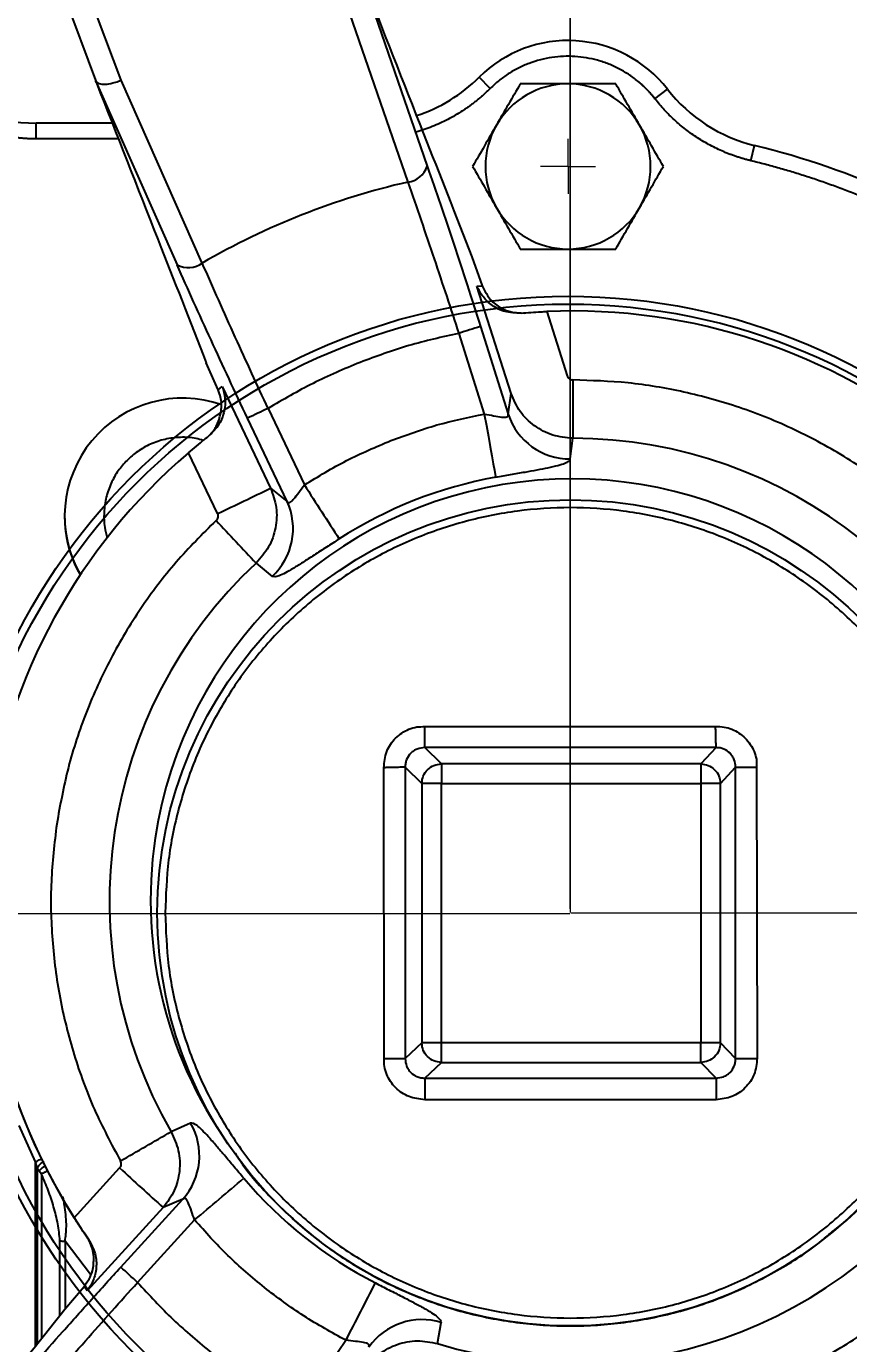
# Model space of a CAD drawing. Header units: millimetres. Extents: x 2016 to 4452, y 736 to 2459.
# Drawn here: x 2926.7 to 3031.2, y 1117.8 to 1285.2 of the extents above; entities that cross this region are included whole.
import ezdxf

# ---------------------------------------------------------------- set-up
doc = ezdxf.new("R2010")
doc.units = ezdxf.units.MM
doc.layers.add('10', color=7, linetype='Continuous', lineweight=0)
doc.layers.add('AM_5', color=3, linetype='Continuous', lineweight=25)
doc.styles.add('SLDTEXTSTYLE1', font='txt.shx', dxfattribs={"width": 0.7, "bigfont": 'gbcbig.shx'})
doc.dimstyles.new('SLDDIMSTYLE12$0', dxfattribs={"dimtxt": 12, "dimasz": 10, "dimexe": 0, "dimexo": 0.0625, "dimgap": 0.875, "dimtad": 1, "dimdec": 1, "dimlfac": 1.8, "dimrnd": 1e-09, "dimzin": 12, "dimdsep": 46, "dimtxsty": 'SLDTEXTSTYLE1', "dimcen": 0.09, "dimdle": 8.16, "dimclrd": 3, "dimclre": 3, "dimadec": 0, "dimazin": 3, "dimtfac": 1, "dimtdec": 1, "dimtofl": 0, "dimtmove": 0, "dimatfit": 3, "dimfxl": 0, "dimfrac": 2, "dimtolj": 1, "dimlwd": 5, "dimlwe": 5, "dimarcsym": 0})
doc.dimstyles.new('SLDDIMSTYLE12$3', dxfattribs={"dimtxt": 12, "dimasz": 10, "dimexe": 0, "dimexo": 0.0625, "dimgap": 0.875, "dimtad": 1, "dimdec": 1, "dimlfac": 1.8, "dimrnd": 1e-09, "dimzin": 12, "dimdsep": 46, "dimtxsty": 'SLDTEXTSTYLE1', "dimcen": 0.09, "dimdle": 8.16, "dimclrd": 3, "dimclre": 3, "dimadec": 0, "dimazin": 3, "dimtfac": 1, "dimtdec": 1, "dimtofl": 0, "dimtmove": 0, "dimatfit": 3, "dimfxl": 0, "dimfrac": 2, "dimtolj": 1, "dimlwd": 5, "dimlwe": 5, "dimarcsym": 0})

# ---------------------------------------------------------------- blocks, each defined once
blk = doc.blocks.new('SW_CENTERMARKSYMBOL_27')
at = {"layer": '10', "color": 0}
for p, q in [((0, 0.5), (0, 0.7)), ((0, 0), (0, 0.5)), ((-0.5, 0), (-0.7, 0)), ((0, 0), (-0.5, 0)), ((0, 0), (0, -0.5)), ((0, 0), (0.5, 0)), ((0.5, 0), (0.7, 0)), ((0, -0.5), (0, -0.7))]:
    blk.add_line(p, q, dxfattribs=at)
blk = doc.blocks.new('*D73')
at = {"layer": 'AM_5', "color": 3, "linetype": 'Continuous', "lineweight": 5, "transparency": 16777216}
for p, q in [((2873.07, 1207.07), (2873.07, 1356.89)), ((2985.85, 1356.89), (2883.07, 1356.89))]:
    blk.add_line(p, q, dxfattribs=at)
at = {"layer": 'AM_5', "color": 3, "lineweight": 5, "transparency": 16777216}
blk.add_line((2995.85, 1172.6), (2995.85, 1356.89), dxfattribs=at)
at = {"layer": 'AM_5', "color": 3, "transparency": 16777216}
for points in [[(2883.07, 1358.56), (2883.07, 1355.22), (2873.07, 1356.89)], [(2985.85, 1358.56), (2985.85, 1355.22), (2995.85, 1356.89)]]:
    blk.add_solid(points, dxfattribs=at)
at = {"layer": 'Defpoints', "color": 0, "transparency": 16777216}
for p in [(2873.07, 1356.89), (2873.07, 1207.01), (2995.85, 1172.54)]:
    blk.add_point(p, dxfattribs=at)
at = {"layer": 'AM_5', "color": 0, "transparency": 16777216, "insert": (2934.46, 1363.76), "char_height": 12, "attachment_point": 5, "style": 'SLDTEXTSTYLE1'}
blk.add_mtext('\\A1;123', dxfattribs=at)
blk = doc.blocks.new('*D74')
at = {"layer": 'AM_5', "color": 3, "lineweight": 5, "transparency": 16777216}
blk.add_line((2995.83, 1173.04), (2995.83, 1356.14), dxfattribs=at)
at = {"layer": 'AM_5', "color": 3, "linetype": 'Continuous', "lineweight": 5, "transparency": 16777216}
for p, q in [((3005.83, 1356.14), (3163.07, 1356.14)), ((3173.07, 1246.84), (3173.07, 1356.14))]:
    blk.add_line(p, q, dxfattribs=at)
at = {"layer": 'AM_5', "color": 3, "transparency": 16777216}
for points in [[(3005.83, 1357.8), (3005.83, 1354.47), (2995.83, 1356.14)], [(3163.07, 1357.8), (3163.07, 1354.47), (3173.07, 1356.14)]]:
    blk.add_solid(points, dxfattribs=at)
at = {"layer": 'Defpoints', "color": 0, "transparency": 16777216}
for p in [(3173.07, 1356.14), (3173.07, 1246.77), (2995.83, 1172.98)]:
    blk.add_point(p, dxfattribs=at)
at = {"layer": 'AM_5', "color": 0, "transparency": 16777216, "insert": (3084.45, 1363.01), "char_height": 12, "attachment_point": 5, "style": 'SLDTEXTSTYLE1'}
blk.add_mtext('\\A1;178', dxfattribs=at)
blk = doc.blocks.new('*D63')
at = {"layer": 'AM_5', "color": 3, "lineweight": 5, "transparency": 16777216}
blk.add_line((3289.05, 1289.98), (3320.29, 1289.98), dxfattribs=at)
at = {"layer": 'AM_5', "color": 3, "linetype": 'Continuous', "lineweight": 5, "transparency": 16777216}
for p, q in [((3320.29, 1279.98), (3320.29, 1182.54)), ((2995.91, 1172.54), (3320.29, 1172.54))]:
    blk.add_line(p, q, dxfattribs=at)
at = {"layer": 'AM_5', "color": 3, "transparency": 16777216}
for points in [[(3318.63, 1279.98), (3321.96, 1279.98), (3320.29, 1289.98)], [(3318.63, 1182.54), (3321.96, 1182.54), (3320.29, 1172.54)]]:
    blk.add_solid(points, dxfattribs=at)
at = {"layer": 'Defpoints', "color": 0, "transparency": 16777216}
for p in [(3288.98, 1289.98), (2995.85, 1172.54), (3320.29, 1172.54)]:
    blk.add_point(p, dxfattribs=at)
at = {"layer": 'AM_5', "color": 0, "transparency": 16777216, "insert": (3313.42, 1231.26), "char_height": 12, "attachment_point": 5, "rotation": 90, "style": 'SLDTEXTSTYLE1'}
blk.add_mtext('\\A1;115', dxfattribs=at)
blk = doc.blocks.new('*D77')
at = {"layer": 'AM_5', "color": 3, "lineweight": 5, "transparency": 16777216}
blk.add_line((2995.77, 1172.4), (2807.78, 1172.4), dxfattribs=at)
at = {"layer": 'AM_5', "color": 3, "linetype": 'Continuous', "lineweight": 5, "transparency": 16777216}
for p, q in [((2807.78, 1162.4), (2807.78, 940.79)), ((2950.03, 930.79), (2807.78, 930.79))]:
    blk.add_line(p, q, dxfattribs=at)
at = {"layer": 'AM_5', "color": 3, "transparency": 16777216}
for points in [[(2806.11, 1162.4), (2809.44, 1162.4), (2807.78, 1172.4)], [(2806.11, 940.79), (2809.44, 940.79), (2807.78, 930.79)]]:
    blk.add_solid(points, dxfattribs=at)
at = {"layer": 'Defpoints', "color": 0, "transparency": 16777216}
for p in [(2995.83, 1172.4), (2807.78, 930.79), (2950.09, 930.79)]:
    blk.add_point(p, dxfattribs=at)
at = {"layer": 'AM_5', "color": 0, "transparency": 16777216, "insert": (2800.9, 998.07), "char_height": 12, "attachment_point": 5, "rotation": 90, "style": 'SLDTEXTSTYLE1'}
blk.add_mtext('\\A1;245', dxfattribs=at)
blk = doc.blocks.new('*D69')
at = {"layer": 'AM_5', "color": 3, "linetype": 'Continuous', "lineweight": 5, "transparency": 16777216}
blk.add_line((3142.27, 1341.24), (3116.46, 1309.19), dxfattribs=at)
at = {"layer": 'AM_5', "color": 3, "lineweight": 5, "transparency": 16777216}
for p, q in [((3063.05, 1242.99), (3063.23, 1242.99)), ((3063.14, 1242.9), (3063.14, 1243.08))]:
    blk.add_line(p, q, dxfattribs=at)
at = {"layer": 'AM_5', "color": 3, "transparency": 16777216}
blk.add_solid([(3115.16, 1310.24), (3117.76, 1308.15), (3110.19, 1301.41)], dxfattribs=at)
at = {"layer": 'Defpoints', "color": 0, "transparency": 16777216}
for p in [(3110.19, 1301.41), (3016.1, 1184.58)]:
    blk.add_point(p, dxfattribs=at)
at = {"layer": 'AM_5', "color": 0, "transparency": 16777216, "insert": (3127.14, 1333.43), "char_height": 12, "attachment_point": 5, "rotation": 51.1543, "style": 'SLDTEXTSTYLE1'}
blk.add_mtext('\\A1;%%C420', dxfattribs=at)

msp = doc.modelspace()

# ---------------------------------------------------------------- linework, layer by layer
at = {"color": 7, "linetype": 'Continuous', "lineweight": 25}
for p, q in [((2938.745, 1278.371), (2926.807, 1310.372)), ((2926.606, 1302.232), (2935.604, 1278.028)), ((2969.33, 1291.535), (2977.668, 1267.43)), ((2966.891, 1289.461), (2975.179, 1265.419)), ((2935.543, 1278.223), (2945.873, 1254.903)), ((2949.068, 1255.131), (2938.745, 1278.371)), ((2985.672, 1277.33), (2984.26, 1278.746)), ((3006.605, 1276.008), (3008.184, 1277.236)), ((2927.965, 1270.913), (2927.965, 1272.913)), ((2937.614, 1272.913), (2927.965, 1272.913)), ((2938.4, 1270.913), (2927.965, 1270.913)), ((3018.783, 1268.135), (3019.254, 1270.078)), ((2983.34, 1255.924), (2984.646, 1252.242)), ((2983.978, 1252.207), (2984.646, 1252.242)), ((2988.314, 1238.553), (2983.978, 1252.207)), ((2987.624, 1249.14), (2988.514, 1248.869)), ((2988.514, 1248.869), (2988.519, 1248.869)), ((2988.519, 1248.869), (2989.968, 1248.777)), ((2992.855, 1248.97), (2995.449, 1240.804)), ((2981.659, 1246.197), (2984.916, 1235.943)), ((2984.41, 1247.064), (2987.951, 1235.912)), ((2951.076, 1239.013), (2949.58, 1242.465)), ((2951.076, 1239.013), (2951.609, 1239.452)), ((2951.609, 1239.452), (2957.752, 1226.511)), ((2987.951, 1235.912), (2988.314, 1238.553)), ((2957.435, 1236.652), (2962.049, 1226.933)), ((2950.815, 1234.334), (2950.818, 1234.337)), ((2950.818, 1234.337), (2951.145, 1235.025)), ((2959.846, 1224.838), (2954.829, 1235.408)), ((2995.843, 1230.227), (2996.159, 1232.86)), ((2950.988, 1223.286), (2947.315, 1231.025)), ((2957.752, 1226.511), (2959.846, 1224.838)), ((2931.576, 1223.004), (2931.576, 1222.955)), ((2955.898, 1216.996), (2957.952, 1215.297)), ((2977.342, 1196.204), (3014.313, 1196.216)), ((2979.453, 1191.473), (2977.342, 1193.54)), ((3014.376, 1193.54), (2977.342, 1193.54)), ((3014.376, 1193.54), (3012.428, 1191.473)), ((2972.195, 1154.014), (2972.16, 1190.987)), ((2974.856, 1191.053), (2976.966, 1188.986)), ((2974.856, 1191.053), (2974.856, 1154.02)), ((3012.428, 1191.473), (2979.453, 1191.473)), ((3014.916, 1188.986), (3016.861, 1191.049)), ((3016.861, 1154.024), (3016.861, 1191.049)), ((3019.522, 1191.044), (3019.598, 1154.018)), ((2976.966, 1188.986), (2976.966, 1156.011)), ((2979.453, 1156.016), (2979.453, 1188.991)), ((2979.453, 1188.991), (3012.428, 1188.991)), ((3012.428, 1188.991), (3012.428, 1156.016)), ((3014.916, 1156.011), (3014.916, 1188.986)), ((2943.349, 1172.672), (2943.349, 1172.664)), ((2976.966, 1156.011), (2974.856, 1154.02)), ((3012.428, 1156.016), (2979.453, 1156.016)), ((3016.861, 1154.024), (3014.916, 1156.011)), ((2977.347, 1151.535), (2979.453, 1153.523)), ((2979.453, 1153.523), (3012.428, 1153.523)), ((3012.428, 1153.523), (3014.372, 1151.535)), ((2977.347, 1151.535), (3014.372, 1151.535)), ((3014.372, 1148.792), (2977.347, 1148.792)), ((2927.888, 1140.872), (2925.806, 1145.532)), ((2947.576, 1145.822), (2945.103, 1144.718)), ((2927.888, 1140.843), (2927.888, 1140.872)), ((2927.897, 1140.839), (2927.888, 1140.872)), ((2928.336, 1139.726), (2928.138, 1140.007)), ((2928.637, 1139.342), (2928.336, 1139.726)), ((2932.794, 1133.785), (2938.565, 1140.11)), ((2938.712, 1127.504), (2946.6, 1136.147)), ((2946.6, 1136.147), (2944.096, 1135.079)), ((2944.096, 1135.079), (2934.442, 1124.501)), ((2940.844, 1125.564), (2948.095, 1133.511)), ((2934.875, 1126.583), (2931.624, 1130.801)), ((2934.393, 1131.362), (2934.616, 1131.055)), ((2935.172, 1129.57), (2935.17, 1129.574)), ((2935.284, 1128.817), (2935.172, 1129.57)), ((2931.611, 1122.17), (2934.054, 1125.031)), ((2934.442, 1124.501), (2934.054, 1125.031)), ((2978.971, 1117.783), (2979.451, 1120.473)), ((2961.221, 1109.358), (2967.332, 1118.213))]:
    msp.add_line(p, q, dxfattribs=at)
at = {"color": 7, "linetype": 'Continuous', "lineweight": 25, "flags": 128}
for points in [[(2996.169, 1240.273), (2996.168, 1238.938), (2996.166, 1237.647), (2996.164, 1236.44), (2996.162, 1235.356), (2996.161, 1234.43), (2996.16, 1233.69), (2996.159, 1233.161), (2996.159, 1232.86)], [(2984.916, 1235.943), (2985.177, 1234.497), (2985.429, 1233.097), (2985.666, 1231.789), (2985.878, 1230.614), (2986.059, 1229.61), (2986.205, 1228.809), (2986.309, 1228.235), (2986.368, 1227.909)], [(2979.453, 1191.473), (2979.453, 1191.385), (2979.453, 1191.216), (2979.453, 1190.973), (2979.453, 1190.663), (2979.453, 1190.297), (2979.453, 1189.887), (2979.453, 1189.447), (2979.453, 1188.991)], [(3012.428, 1191.473), (3012.428, 1191.385), (3012.428, 1191.216), (3012.428, 1190.973), (3012.428, 1190.663), (3012.428, 1190.297), (3012.428, 1189.887), (3012.428, 1189.447), (3012.428, 1188.991)], [(2979.453, 1153.523), (2979.453, 1153.61), (2979.453, 1153.778), (2979.453, 1154.022), (2979.453, 1154.333), (2979.453, 1154.702), (2979.453, 1155.114), (2979.453, 1155.558), (2979.453, 1156.016)], [(3012.428, 1153.523), (3012.428, 1153.61), (3012.428, 1153.778), (3012.428, 1154.022), (3012.428, 1154.333), (3012.428, 1154.702), (3012.428, 1155.114), (3012.428, 1155.558), (3012.428, 1156.016)], [(2977.347, 1151.535), (2977.347, 1151.439), (2977.347, 1151.254), (2977.347, 1150.986), (2977.347, 1150.643), (2977.347, 1150.238), (2977.347, 1149.784), (2977.347, 1149.297), (2977.347, 1148.792)], [(3014.372, 1151.535), (3014.372, 1151.439), (3014.372, 1151.254), (3014.372, 1150.986), (3014.372, 1150.643), (3014.372, 1150.238), (3014.372, 1149.784), (3014.372, 1149.297), (3014.372, 1148.792)], [(2927.888, 1117.514), (2927.888, 1121.106), (2927.888, 1126.158), (2927.888, 1131.148), (2927.888, 1136.051), (2927.888, 1140.843)], [(2928.138, 1117.827), (2928.138, 1120.555), (2928.138, 1125.528), (2928.138, 1130.444), (2928.138, 1135.278), (2928.138, 1140.007)], [(2928.637, 1139.342), (2928.637, 1134.45), (2928.637, 1129.448), (2928.637, 1124.363), (2928.637, 1119.222), (2928.637, 1118.446)], [(2930.969, 1121.385), (2930.969, 1125.941), (2930.969, 1130.874)], [(2931.624, 1130.801), (2931.624, 1125.89), (2931.624, 1122.196)]]:
    msp.add_lwpolyline(points, dxfattribs=at)
at = {"color": 7, "linetype": 'Continuous', "lineweight": 25}
for centre, radius in [((2995.554, 1172.413), 78.5), ((2995.554, 1172.413), 77.5), ((2995.849, 1172.539), 52.5)]:
    msp.add_circle(centre, radius, dxfattribs=at)
for centre, radius, start, end in [((2995.554, 1267.413), 16, 37.87388, 134.90053), ((2927.965, 1292.913), 20, 225.09947, 270), ((2970.142, 1292.913), 20, 287.88408, 314.90053), ((2995.554, 1267.413), 10.5, 90, 150), ((2995.554, 1267.413), 10.5, 30, 90), ((3023.971, 1289.514), 20, 217.87388, 256.35965), ((2995.554, 1267.413), 10.5, 150, 210), ((2995.554, 1267.413), 10.5, 330, 30), ((2995.554, 1172.413), 100.5, 54.37065, 76.35965), ((2974.785, 1268.451), 3.058, 277.39752, 340.49784), ((2996.075, 1174.107), 93.672, 102.88972, 120.12054), ((2995.554, 1267.413), 10.5, 210, 270), ((2995.554, 1267.413), 10.5, 270, 330), ((2947.284, 1257.626), 3.068, 242.60529, 305.56074), ((2996.075, 1174.039), 75, 10.54851, 92.46086), ((3104.933, 860), 405.394, 107.29542, 107.70302), ((2946.576, 1222.966), 15, 70.68701, 209.89018), ((3141.361, 847.77), 430.183, 115.31225, 115.69693), ((2995.812, 1238.504), 8.277, 198.25, 270.21482), ((2996.075, 1174.05), 58.809, 13.09228, 89.91829), ((2996.075, 1174.039), 75, 130.5515, 212.46111), ((2996.075, 1174.13), 53.574, 308.26934, 171.50515), ((2996.075, 1174.113), 54.664, 100.22856, 122.78193), ((2474.082, 2232.214), 1115.963, 295.299462, 295.684155), ((4954.638, 2508.18), 2368.967, 212.741266, 212.938789), ((2952.328, 1221.372), 8.279, 312.79782, 24.74766), ((2946.576, 1222.917), 15, 179.85416, 209.77464), ((4199.197, 2388.201), 1708.073, 223.040922, 223.289717), ((2996.075, 1174.05), 58.809, 133.09211, 209.9183), ((2978.914, 823.455), 365.536, 89.91553, 90.30529), ((3012.973, 829.204), 359.787, 89.69056, 90.08686), ((2996.075, 1174.13), 53.574, 171.50512, 216.90515), ((2996.075, 1174.026), 75, 179.85416, 214.67082), ((2978.914, 790.48), 365.536, 89.91553, 90.30529), ((3012.973, 796.229), 359.787, 89.69056, 90.08686), ((3018.998, 1549.784), 395.766, 269.69056, 270.08686), ((2940.426, 1141.657), 8.275, 318.25455, 30.22182), ((2260.324, 2322.868), 1362.702, 299.853963, 300.166528), ((2996.075, 1174.05), 58.81, 253.09221, 329.91815), ((2927.491, 1139.783), 1.132, 68.96163, 69.4452), ((3849.261, 2135.658), 1349.252, 227.54871, 227.866183), ((1847.221, 2437.509), 1706.557, 310.172067, 310.447019), ((2996.075, 1174.113), 54.664, 220.22866, 242.78205), ((2996.075, 1174.039), 75, 250.55137, 332.45778), ((2589.669, 741.842), 520.16, 47.53594, 47.85337), ((423.811, 2428.308), 2861.092, 332.748286, 332.912361), ((2977.002, 1112.565), 8.278, 72.79245, 144.73438)]:
    msp.add_arc(centre, radius, start, end, dxfattribs=at)
for points, knots in [([(2995.642, 1003.807), (2998.202, 1003.832), (3001.783, 1003.867), (3007.052, 1004.146), (3011.516, 1004.481), (3016.832, 1005.047), (3022.401, 1005.82), (3028.215, 1006.83), (3034.186, 1008.086), (3040.262, 1009.597), (3046.4, 1011.368), (3052.565, 1013.402), (3058.729, 1015.701), (3064.866, 1018.267), (3070.954, 1021.097), (3076.973, 1024.191), (3082.906, 1027.545), (3088.735, 1031.158), (3094.445, 1035.023), (3100.021, 1039.137), (3105.448, 1043.494), (3110.714, 1048.089), (3115.805, 1052.913), (3120.71, 1057.961), (3125.417, 1063.224), (3129.914, 1068.694), (3134.193, 1074.362), (3138.241, 1080.219), (3142.051, 1086.256), (3145.613, 1092.462), (3148.918, 1098.826), (3151.959, 1105.339), (3154.728, 1111.988), (3157.218, 1118.762), (3159.424, 1125.65), (3161.338, 1132.639), (3162.957, 1139.717), (3164.275, 1146.87), (3165.288, 1154.087), (3165.992, 1161.354), (3166.385, 1168.659), (3166.464, 1175.986), (3166.227, 1183.325), (3165.673, 1190.659), (3164.8, 1197.977), (3163.61, 1205.264), (3162.102, 1212.507), (3160.277, 1219.691), (3158.136, 1226.804), (3155.683, 1233.831), (3152.918, 1240.76), (3149.845, 1247.576), (3146.468, 1254.267), (3142.79, 1260.819), (3138.817, 1267.219), (3134.552, 1273.454), (3130.001, 1279.512), (3125.169, 1285.381), (3120.061, 1291.047), (3114.685, 1296.5), (3109.238, 1301.547), (3103.765, 1306.199), (3098.307, 1310.469), (3092.682, 1314.511), (3086.9, 1318.32), (3080.973, 1321.888), (3074.91, 1325.21), (3068.724, 1328.28), (3062.428, 1331.094), (3056.034, 1333.645), (3049.559, 1335.932), (3043.021, 1337.948), (3036.446, 1339.69), (3029.874, 1341.155), (3023.38, 1342.337), (3017.09, 1343.234), (3011.567, 1343.817), (3006.684, 1344.185), (3001.86, 1344.425), (2995.885, 1344.542), (2990.368, 1344.431), (2985.099, 1344.16), (2980.635, 1343.822), (2975.319, 1343.257), (2969.75, 1342.484), (2963.936, 1341.474), (2957.965, 1340.218), (2951.889, 1338.707), (2945.751, 1336.936), (2939.586, 1334.902), (2933.422, 1332.603), (2927.285, 1330.037), (2921.197, 1327.207), (2915.178, 1324.113), (2909.245, 1320.759), (2903.416, 1317.146), (2897.706, 1313.281), (2892.131, 1309.167), (2886.703, 1304.81), (2881.438, 1300.215), (2876.346, 1295.391), (2871.441, 1290.343), (2866.735, 1285.08), (2862.237, 1279.61), (2857.959, 1273.942), (2853.91, 1268.085), (2850.1, 1262.048), (2846.538, 1255.842), (2843.234, 1249.478), (2840.191, 1242.966), (2837.429, 1236.314), (2835.092, 1230.032), (2833.813, 1225.927), (2833.25, 1224.118)], [0, 0, 0, 0, 0.01020738, 0.01427401, 0.02103699, 0.02805607, 0.03558666, 0.0434511, 0.05157826, 0.05991132, 0.06840986, 0.07704394, 0.08579098, 0.09463359, 0.10355821, 0.11255405, 0.12161242, 0.13072624, 0.1398897, 0.14909794, 0.15834689, 0.16763314, 0.17695375, 0.18630622, 0.19568842, 0.20509849, 0.21453484, 0.22399606, 0.23348097, 0.24298851, 0.25251779, 0.26206801, 0.27163852, 0.28122873, 0.29083816, 0.30046642, 0.31011319, 0.31977821, 0.32946132, 0.33916239, 0.34888138, 0.35861831, 0.36837328, 0.37814642, 0.38793798, 0.39774825, 0.40757761, 0.41742653, 0.42729557, 0.4371854, 0.4470968, 0.45703069, 0.46698816, 0.47697044, 0.48697902, 0.49701559, 0.50708218, 0.51718117, 0.52731537, 0.53748817, 0.54770366, 0.5569145, 0.56612256, 0.57532659, 0.5845258, 0.59371913, 0.60290519, 0.61208206, 0.62124705, 0.63039624, 0.63952364, 0.64861966, 0.65766788, 0.66663751, 0.67546331, 0.68397889, 0.69196332, 0.69760555, 0.70350123, 0.71121989, 0.72142727, 0.72549391, 0.73225688, 0.73927596, 0.74680655, 0.754671, 0.76279816, 0.77113122, 0.77962976, 0.78826384, 0.79701087, 0.80585349, 0.81477811, 0.82377394, 0.83283231, 0.84194614, 0.85110959, 0.86031783, 0.86956679, 0.87885303, 0.88817364, 0.89752611, 0.90690831, 0.91631839, 0.92575473, 0.93521596, 0.94470086, 0.95420841, 0.96373768, 0.97328791, 0.98285841, 0.99244862, 1, 1, 1, 1]), ([(2996.458, 1324.497), (2998.859, 1324.459), (3002.217, 1324.407), (3007.16, 1324.103), (3011.35, 1323.746), (3016.337, 1323.155), (3021.558, 1322.355), (3027.004, 1321.318), (3032.592, 1320.034), (3038.271, 1318.495), (3043.999, 1316.697), (3049.743, 1314.637), (3055.473, 1312.313), (3061.165, 1309.725), (3066.797, 1306.875), (3072.349, 1303.765), (3077.802, 1300.399), (3083.139, 1296.779), (3088.345, 1292.913), (3093.404, 1288.804), (3098.302, 1284.46), (3103.025, 1279.887), (3107.561, 1275.094), (3111.897, 1270.088), (3116.022, 1264.879), (3119.924, 1259.475), (3123.593, 1253.888), (3127.02, 1248.127), (3130.194, 1242.203), (3133.108, 1236.128), (3135.752, 1229.913), (3138.121, 1223.571), (3140.205, 1217.114), (3142, 1210.555), (3143.5, 1203.906), (3144.698, 1197.183), (3145.595, 1190.397), (3146.171, 1183.563), (3146.445, 1177.496), (3146.393, 1173.713), (3146.373, 1172.219)], [0, 0, 0, 0, 0.0302952, 0.0423856, 0.0624901, 0.08336, 0.1057536, 0.1291426, 0.1533151, 0.1781023, 0.2033838, 0.2290707, 0.2550958, 0.2814075, 0.3079654, 0.3347376, 0.3616982, 0.3888263, 0.4161047, 0.4435189, 0.4710571, 0.4987089, 0.526466, 0.5543209, 0.5822674, 0.6103001, 0.6384144, 0.6666062, 0.6948723, 0.7232096, 0.7516156, 0.7800883, 0.8086258, 0.8372268, 0.86589, 0.8946146, 0.9234, 0.9522458, 0.9811519, 1, 1, 1, 1]), ([(2969.418, 1291.351), (2972.009, 1284.757), (2976.637, 1272.982), (2981.292, 1261.136), (2983.34, 1255.924)], [0, 0, 0, 0, 0.5600004, 1, 1, 1, 1]), ([(3006.605, 1276.008), (3006.529, 1276.104), (3006.378, 1276.296), (3006.141, 1276.576), (3005.898, 1276.849), (3005.648, 1277.116), (3005.391, 1277.377), (3005.127, 1277.63), (3004.857, 1277.877), (3004.294, 1278.364), (3003.398, 1279.042), (3002.111, 1279.813), (3000.749, 1280.443), (2998.876, 1281.075), (2996.443, 1281.488), (2993.977, 1281.384), (2992.039, 1280.993), (2990.609, 1280.539), (2989.235, 1279.936), (2988.154, 1279.316), (2987.339, 1278.758), (2986.758, 1278.313), (2986.198, 1277.839), (2985.847, 1277.5), (2985.672, 1277.33)], [0, 0, 0, 0, 0.0154933, 0.0309554, 0.046397, 0.0618287, 0.077261, 0.0927047, 0.1081703, 0.1236683, 0.1868802, 0.2501141, 0.3133259, 0.3765598, 0.5000052, 0.6234506, 0.6866624, 0.7498963, 0.8131082, 0.8763421, 0.9072949, 0.9381656, 0.9690389, 1, 1, 1, 1]), ([(2935.604, 1278.028), (2935.59, 1278.064), (2935.562, 1278.137), (2935.536, 1278.209), (2935.531, 1278.236), (2935.535, 1278.234), (2935.542, 1278.225), (2935.543, 1278.223)], [0, 0, 0, 0, 0.3325712, 0.6879646, 0.8313814, 0.949784, 1, 1, 1, 1]), ([(2935.543, 1278.223), (2935.657, 1278.116), (2935.832, 1277.952), (2936.296, 1277.866), (2936.855, 1277.851), (2937.597, 1277.968), (2938.262, 1278.177), (2938.607, 1278.312), (2938.71, 1278.356), (2938.745, 1278.371)], [0, 0, 0, 0, 0.2389954, 0.3678324, 0.4996781, 0.7489725, 0.9246805, 0.9739408, 1, 1, 1, 1]), ([(2935.604, 1278.028), (2938.205, 1271.409), (2942.85, 1259.589), (2947.524, 1247.697), (2949.58, 1242.465)], [0, 0, 0, 0, 0.5600002, 1, 1, 1, 1]), ([(2989.492, 1277.913), (2988.991, 1277.045), (2988.488, 1276.174), (2987.478, 1274.425), (2986.971, 1273.546), (2986.461, 1272.663)], [0, 0, 0, 0, 0.5, 0.5, 1, 1, 1, 1]), ([(2995.554, 1277.913), (2994.534, 1277.913), (2993.519, 1277.913), (2991.499, 1277.913), (2990.494, 1277.913), (2989.492, 1277.913)], [0, 0, 0, 0, 0.5, 0.5, 1, 1, 1, 1]), ([(3001.616, 1277.913), (3000.614, 1277.913), (2999.608, 1277.913), (2997.588, 1277.913), (2996.574, 1277.913), (2995.554, 1277.913)], [0, 0, 0, 0, 0.5, 0.5, 1, 1, 1, 1]), ([(3004.647, 1272.663), (3004.137, 1273.546), (3003.63, 1274.425), (3002.62, 1276.174), (3002.117, 1277.045), (3001.616, 1277.913)], [0, 0, 0, 0, 0.5, 0.5, 1, 1, 1, 1]), ([(2927.965, 1270.913), (2927.807, 1270.914), (2927.49, 1270.916), (2927.016, 1270.932), (2926.543, 1270.957), (2926.07, 1270.993), (2925.599, 1271.039), (2925.129, 1271.095), (2924.659, 1271.161), (2924.191, 1271.238), (2923.166, 1271.427), (2921.602, 1271.815), (2919.551, 1272.547), (2917.58, 1273.477), (2916.09, 1274.372), (2915.028, 1275.112), (2914.347, 1275.627), (2913.688, 1276.168), (2913.048, 1276.733), (2912.64, 1277.131), (2912.436, 1277.33)], [0, 0, 0, 0, 0.0275711, 0.0550982, 0.0825939, 0.1100712, 0.1375428, 0.1650215, 0.1925203, 0.2200518, 0.247629, 0.3738018, 0.5000053, 0.6261781, 0.7523816, 0.8019752, 0.8514591, 0.9009079, 0.9503966, 1, 1, 1, 1]), ([(2985.672, 1277.33), (2985.559, 1277.219), (2985.333, 1276.996), (2984.986, 1276.673), (2984.633, 1276.357), (2984.273, 1276.049), (2983.907, 1275.748), (2983.534, 1275.456), (2983.154, 1275.171), (2982.769, 1274.895), (2981.909, 1274.307), (2980.527, 1273.477), (2978.557, 1272.548), (2977.084, 1272.022), (2976.28, 1271.786), (2976.172, 1271.755)], [0, 0, 0, 0, 0.02757114, 0.05509819, 0.08259394, 0.11007119, 0.13754276, 0.16502151, 0.19252027, 0.22005184, 0.24762897, 0.37380182, 0.50000528, 0.62617812, 0.64570378, 0.64570378, 0.64570378, 0.64570378]), ([(3018.783, 1268.135), (3018.634, 1268.172), (3018.337, 1268.246), (3017.895, 1268.368), (3017.456, 1268.499), (3017.02, 1268.639), (3016.587, 1268.789), (3016.157, 1268.947), (3015.73, 1269.114), (3014.875, 1269.47), (3013.617, 1270.073), (3012.013, 1271.017), (3010.493, 1272.093), (3009.31, 1273.091), (3008.42, 1273.943), (3007.786, 1274.605), (3007.177, 1275.291), (3006.796, 1275.769), (3006.605, 1276.008)], [0, 0, 0, 0, 0.0310762, 0.0621131, 0.0931241, 0.1241227, 0.1551224, 0.1861367, 0.2171792, 0.2482633, 0.3741169, 0.5000067, 0.6258603, 0.75175, 0.8138598, 0.875866, 0.9378767, 1, 1, 1, 1]), ([(2986.461, 1272.663), (2985.951, 1271.78), (2985.443, 1270.901), (2984.433, 1269.152), (2983.931, 1268.281), (2983.43, 1267.413)], [0, 0, 0, 0, 0.5, 0.5, 1, 1, 1, 1]), ([(3007.678, 1267.413), (3007.177, 1268.281), (3006.674, 1269.152), (3005.664, 1270.901), (3005.157, 1271.78), (3004.647, 1272.663)], [0, 0, 0, 0, 0.5, 0.5, 1, 1, 1, 1]), ([(3052.194, 1253), (3051.207, 1253.693), (3048.32, 1255.645), (3043.415, 1258.592), (3037.404, 1261.665), (3032.721, 1263.669), (3029.469, 1264.897), (3027.714, 1265.521), (3025.949, 1266.112), (3024.174, 1266.67), (3022.387, 1267.193), (3020.591, 1267.686), (3019.386, 1267.985), (3018.783, 1268.135)], [0.65781874, 0.65781874, 0.65781874, 0.65781874, 0.69137704, 0.75475777, 0.81692516, 0.87909753, 0.89638416, 0.91365554, 0.93091785, 0.94817727, 0.96543998, 0.98271217, 1, 1, 1, 1]), ([(2977.668, 1267.43), (2978.221, 1265.822), (2979.328, 1262.603), (2981.022, 1257.533), (2982.724, 1252.342), (2983.847, 1248.827), (2984.41, 1247.064)], [0, 0, 0, 0, 0.2492462, 0.4987214, 0.7485201, 1, 1, 1, 1]), ([(2983.43, 1267.413), (2983.931, 1266.545), (2984.433, 1265.674), (2985.443, 1263.925), (2985.951, 1263.046), (2986.461, 1262.163)], [0, 0, 0, 0, 0.5, 0.5, 1, 1, 1, 1]), ([(3004.647, 1262.163), (3005.157, 1263.046), (3005.664, 1263.925), (3006.674, 1265.674), (3007.177, 1266.545), (3007.678, 1267.413)], [0, 0, 0, 0, 0.5, 0.5, 1, 1, 1, 1]), ([(2975.179, 1265.419), (2975.743, 1263.805), (2976.849, 1260.638), (2978.512, 1255.739), (2980.115, 1250.934), (2981.152, 1247.754), (2981.659, 1246.197)], [0, 0, 0, 0, 0.2645644, 0.5194287, 0.7645782, 1, 1, 1, 1]), ([(2986.461, 1262.163), (2986.971, 1261.28), (2987.478, 1260.401), (2988.488, 1258.652), (2988.991, 1257.781), (2989.492, 1256.913)], [0, 0, 0, 0, 0.5, 0.5, 1, 1, 1, 1]), ([(3001.616, 1256.913), (3002.117, 1257.781), (3002.62, 1258.652), (3003.63, 1260.401), (3004.137, 1261.28), (3004.647, 1262.163)], [0, 0, 0, 0, 0.5, 0.5, 1, 1, 1, 1]), ([(2989.492, 1256.913), (2990.494, 1256.913), (2991.499, 1256.913), (2993.519, 1256.913), (2994.534, 1256.913), (2995.554, 1256.913)], [0, 0, 0, 0, 0.5, 0.5, 1, 1, 1, 1]), ([(2995.554, 1256.913), (2996.574, 1256.913), (2997.588, 1256.913), (2999.608, 1256.913), (3000.614, 1256.913), (3001.616, 1256.913)], [0, 0, 0, 0, 0.5, 0.5, 1, 1, 1, 1]), ([(2954.829, 1235.408), (2954.038, 1237.082), (2952.461, 1240.418), (2950.167, 1245.375), (2947.949, 1250.239), (2946.564, 1253.349), (2945.873, 1254.903)], [0, 0, 0, 0, 0.2514799, 0.5012785, 0.7507527, 1, 1, 1, 1]), ([(2957.435, 1236.652), (2956.744, 1238.137), (2955.334, 1241.169), (2953.229, 1245.777), (2951.106, 1250.495), (2949.756, 1253.566), (2949.068, 1255.131)], [0, 0, 0, 0, 0.2354209, 0.48057, 0.7354347, 1, 1, 1, 1]), ([(2989.579, 1248.758), (2988.878, 1248.784), (2987.478, 1248.834), (2985.885, 1249.702), (2984.666, 1250.822), (2984.208, 1251.745), (2983.978, 1252.207)], [0, 0, 0, 0, 0.2499493, 0.4997481, 0.749457, 1, 1, 1, 1]), ([(2984.646, 1252.242), (2984.985, 1251.564), (2985.57, 1250.394), (2986.828, 1249.487), (2987.498, 1249.195), (2987.624, 1249.14)], [0, 0, 0, 0, 0.5280154, 0.9113192, 1, 1, 1, 1]), ([(2989.579, 1248.758), (2990.413, 1248.824), (2991.482, 1248.907), (2992.608, 1248.958), (2992.855, 1248.97)], [0, 0, 0, 0, 0.7808444, 1, 1, 1, 1]), ([(2995.449, 1240.804), (2995.48, 1240.73), (2995.542, 1240.582), (2995.715, 1240.412), (2995.929, 1240.296), (2996.089, 1240.28), (2996.169, 1240.273)], [0, 0, 0, 0, 0.2501498, 0.4993715, 0.7492584, 1, 1, 1, 1]), ([(2951.609, 1239.452), (2951.755, 1238.957), (2952.048, 1237.969), (2951.918, 1236.317), (2951.342, 1234.596), (2950.352, 1233.603), (2949.856, 1233.107)], [0, 0, 0, 0, 0.2505534, 0.5002592, 0.7500542, 1, 1, 1, 1]), ([(2951.145, 1235.025), (2951.306, 1235.615), (2951.628, 1236.792), (2951.416, 1238.147), (2951.144, 1238.841), (2951.076, 1239.013)], [0, 0, 0, 0, 0.4303315, 0.858978, 1, 1, 1, 1]), ([(3060.59, 1189.04), (3059.989, 1191.307), (3058.773, 1195.892), (3056.001, 1202.543), (3052.486, 1209.02), (3048.171, 1215.176), (3043.11, 1220.883), (3037.396, 1225.993), (3031.13, 1230.41), (3024.431, 1234.057), (3017.461, 1236.875), (3010.359, 1238.841), (3003.255, 1240.045), (2998.514, 1240.197), (2996.169, 1240.273)], [0, 0, 0, 0, 0.079193, 0.1601594, 0.2427828, 0.3278545, 0.4136411, 0.5, 0.5863536, 0.6721403, 0.7572171, 0.8398354, 0.9208043, 1, 1, 1, 1]), ([(2996.159, 1232.86), (2995.292, 1232.941), (2993.559, 1233.105), (2991.233, 1234.348), (2989.336, 1236.172), (2988.655, 1237.759), (2988.314, 1238.553)], [0, 0, 0, 0, 0.2503671, 0.5005248, 0.7501034, 1, 1, 1, 1]), ([(2984.916, 1235.943), (2985.316, 1235.873), (2986.107, 1235.736), (2986.98, 1235.557), (2987.514, 1235.512), (2987.801, 1235.55), (2987.964, 1235.678), (2987.956, 1235.832), (2987.951, 1235.912)], [0, 0, 0, 0, 0.2616178, 0.5161546, 0.6376198, 0.7555299, 0.8740541, 1, 1, 1, 1]), ([(2949.549, 1232.85), (2949.91, 1233.182), (2950.395, 1233.628), (2950.729, 1234.19), (2950.815, 1234.334)], [0, 0, 0, 0, 0.7449704, 1, 1, 1, 1]), ([(2949.195, 1232.579), (2948.889, 1232.672), (2947.95, 1232.958), (2946.291, 1233.026), (2944.33, 1232.792), (2942.491, 1232.166), (2940.848, 1231.26), (2939.945, 1230.445), (2939.505, 1230.048)], [0, 0, 0, 0, 0.09132221, 0.2798441, 0.46836599, 0.65326485, 0.83131816, 1, 1, 1, 1]), ([(2947.315, 1231.025), (2947.994, 1231.595), (2948.863, 1232.325), (2949.678, 1232.966), (2949.856, 1233.107)], [0, 0, 0, 0, 0.7808005, 1, 1, 1, 1]), ([(2939.505, 1230.048), (2939.117, 1229.619), (2938.321, 1228.738), (2937.427, 1227.144), (2936.8, 1225.363), (2936.534, 1223.462), (2936.584, 1221.717), (2936.877, 1220.669), (2936.997, 1220.239)], [0, 0, 0, 0, 0.1629563, 0.3344814, 0.5122355, 0.6932761, 0.8743167, 1, 1, 1, 1]), ([(2986.368, 1227.909), (2987.003, 1228.022), (2988.288, 1228.252), (2990.075, 1228.568), (2991.678, 1228.853), (2993.113, 1229.13), (2994.322, 1229.408), (2995.182, 1229.686), (2995.72, 1229.957), (2995.801, 1230.135), (2995.843, 1230.227)], [0, 0, 0, 0, 0.1222892, 0.2475486, 0.3637592, 0.4805658, 0.6189284, 0.7530679, 0.8736947, 1, 1, 1, 1]), ([(2957.752, 1226.511), (2958.043, 1225.702), (2958.626, 1224.081), (2958.487, 1221.458), (2957.637, 1218.956), (2956.479, 1217.651), (2955.898, 1216.996)], [0, 0, 0, 0, 0.248705, 0.4981896, 0.7483774, 1, 1, 1, 1]), ([(2959.846, 1224.838), (2959.897, 1224.777), (2959.997, 1224.66), (2960.204, 1224.676), (2960.44, 1224.844), (2960.8, 1225.241), (2961.318, 1225.968), (2961.803, 1226.608), (2962.049, 1226.933)], [0, 0, 0, 0, 0.1251651, 0.2440023, 0.362149, 0.4834229, 0.7377951, 1, 1, 1, 1]), ([(2950.824, 1222.406), (2949.089, 1220.676), (2945.606, 1217.201), (2941.141, 1211.274), (2937.302, 1204.895), (2934.23, 1198.112), (2931.886, 1191.072), (2931.004, 1186.232), (2930.565, 1183.821)], [0, 0, 0, 0, 0.1654437, 0.332195, 0.5, 0.6677943, 0.834551, 1, 1, 1, 1]), ([(2950.988, 1223.286), (2951.016, 1223.211), (2951.072, 1223.06), (2951.061, 1222.817), (2950.984, 1222.586), (2950.877, 1222.466), (2950.824, 1222.406)], [0, 0, 0, 0, 0.25014978, 0.49937143, 0.74925837, 1, 1, 1, 1]), ([(2966.478, 1220.071), (2965.931, 1219.718), (2964.823, 1219.003), (2963.257, 1217.986), (2961.828, 1217.062), (2960.605, 1216.3), (2959.596, 1215.725), (2958.525, 1215.21), (2958.181, 1215.262), (2957.952, 1215.297)], [0, 0, 0, 0, 0.1235233, 0.2501507, 0.3747805, 0.5002123, 0.6235234, 0.7497125, 1, 1, 1, 1]), ([(2972.16, 1190.987), (2972.217, 1191.694), (2972.328, 1193.088), (2973.564, 1194.84), (2975.001, 1195.808), (2976.318, 1196.215), (2977.003, 1196.207), (2977.342, 1196.204)], [0, 0, 0, 0, 0.2548061, 0.5030235, 0.7512335, 0.8766037, 1, 1, 1, 1]), ([(3014.376, 1193.54), (3014.375, 1193.604), (3014.373, 1193.735), (3014.36, 1194.328), (3014.343, 1195.011), (3014.327, 1195.651), (3014.318, 1196.022), (3014.313, 1196.216)], [0, 0, 0, 0, 0.2386603, 0.491323, 0.7193143, 0.8531728, 1, 1, 1, 1]), ([(3014.313, 1196.216), (3014.678, 1196.215), (3015.384, 1196.214), (3016.721, 1195.808), (3018.169, 1194.837), (3019.137, 1193.385), (3019.543, 1192.068), (3019.529, 1191.383), (3019.522, 1191.044)], [0, 0, 0, 0, 0.1326034, 0.256109, 0.503904, 0.7516959, 0.877002, 1, 1, 1, 1]), ([(2977.342, 1193.54), (2977.015, 1193.508), (2976.522, 1193.461), (2975.94, 1193.146), (2975.439, 1192.741), (2975.075, 1192.189), (2974.88, 1191.562), (2974.864, 1191.225), (2974.856, 1191.053)], [0, 0, 0, 0, 0.2493138, 0.3761129, 0.5001652, 0.7410461, 0.8682365, 1, 1, 1, 1]), ([(3016.861, 1191.049), (3016.829, 1191.376), (3016.781, 1191.869), (3016.467, 1192.451), (3016.062, 1192.953), (3015.51, 1193.319), (3014.883, 1193.515), (3014.547, 1193.532), (3014.376, 1193.54)], [0, 0, 0, 0, 0.2493268, 0.3762956, 0.5001656, 0.7420044, 0.8689622, 1, 1, 1, 1]), ([(2974.856, 1191.053), (2974.789, 1191.052), (2974.651, 1191.048), (2974.044, 1191.034), (2973.361, 1191.017), (2972.727, 1191.001), (2972.356, 1190.992), (2972.16, 1190.987)], [0, 0, 0, 0, 0.2438999, 0.4992707, 0.7200727, 0.8527413, 1, 1, 1, 1]), ([(2930.565, 1183.821), (2930.281, 1181.387), (2929.71, 1176.501), (2929.894, 1169.083), (2930.85, 1161.699), (2932.658, 1154.475), (2935.195, 1147.503), (2937.512, 1143.162), (2938.665, 1141)], [0, 0, 0, 0, 0.16544369, 0.33219497, 0.49999998, 0.6677943, 0.83455097, 1, 1, 1, 1]), ([(2825.772, 1175.3), (2825.756, 1174.307), (2825.7, 1170.869), (2825.937, 1164.979), (2826.475, 1157.645), (2827.352, 1150.327), (2828.541, 1143.04), (2830.049, 1135.797), (2831.874, 1128.613), (2834.015, 1121.5), (2836.469, 1114.472), (2839.233, 1107.544), (2842.306, 1100.728), (2845.683, 1094.037), (2849.361, 1087.485), (2853.334, 1081.085), (2857.599, 1074.85), (2862.151, 1068.792), (2866.983, 1062.923), (2872.09, 1057.257), (2877.466, 1051.804), (2882.913, 1046.757), (2888.386, 1042.105), (2893.845, 1037.835), (2899.47, 1033.793), (2905.251, 1029.984), (2911.178, 1026.416), (2917.241, 1023.094), (2923.427, 1020.024), (2929.723, 1017.21), (2936.117, 1014.658), (2942.592, 1012.372), (2949.13, 1010.356), (2955.705, 1008.614), (2962.278, 1007.149), (2968.771, 1005.967), (2975.061, 1005.07), (2980.585, 1004.486), (2985.467, 1004.121), (2990.292, 1003.873), (2993.706, 1003.831), (2995.642, 1003.807)], [0, 0, 0, 0, 0.01109766, 0.03845632, 0.06586598, 0.09332727, 0.12084104, 0.14840835, 0.17603052, 0.20370911, 0.23144601, 0.25924341, 0.28710389, 0.31503048, 0.34302669, 0.37109662, 0.39924508, 0.42747773, 0.45580122, 0.48422349, 0.51275401, 0.54140426, 0.56723687, 0.59306169, 0.61887522, 0.6446752, 0.67045871, 0.69622182, 0.72195917, 0.74766321, 0.77332291, 0.7989215, 0.8244321, 0.84980864, 0.87496476, 0.89971751, 0.9236002, 0.94599323, 0.96181736, 0.97835234, 1, 1, 1, 1]), ([(2977.347, 1148.792), (2976.664, 1148.87), (2975.297, 1149.025), (2973.554, 1150.229), (2972.584, 1151.67), (2972.175, 1152.989), (2972.189, 1153.675), (2972.195, 1154.014)], [0, 0, 0, 0, 0.2495155, 0.4993463, 0.7494031, 0.8758585, 1, 1, 1, 1]), ([(2972.195, 1154.014), (2972.515, 1154.014), (2973.175, 1154.015), (2974.032, 1154.016), (2974.656, 1154.018), (2974.791, 1154.019), (2974.856, 1154.02)], [0, 0, 0, 0, 0.2426841, 0.5013251, 0.7592367, 1, 1, 1, 1]), ([(2974.856, 1154.02), (2974.888, 1153.692), (2974.936, 1153.199), (2975.252, 1152.618), (2975.658, 1152.118), (2976.21, 1151.755), (2976.836, 1151.56), (2977.174, 1151.543), (2977.347, 1151.535)], [0, 0, 0, 0, 0.2493016, 0.375853, 0.5001539, 0.7402565, 0.8676627, 1, 1, 1, 1]), ([(3014.372, 1151.535), (3014.699, 1151.567), (3015.192, 1151.616), (3015.774, 1151.931), (3016.275, 1152.337), (3016.639, 1152.888), (3016.836, 1153.515), (3016.852, 1153.852), (3016.861, 1154.024)], [0, 0, 0, 0, 0.2493148, 0.376036, 0.5001542, 0.7412291, 0.8683988, 1, 1, 1, 1]), ([(3019.598, 1154.018), (3019.52, 1153.334), (3019.364, 1151.964), (3018.158, 1150.233), (3016.427, 1149.026), (3015.057, 1148.87), (3014.372, 1148.792)], [0, 0, 0, 0, 0.2498541, 0.5000068, 0.7501542, 1, 1, 1, 1]), ([(2954.34, 1138.809), (2953.921, 1139.307), (2953.071, 1140.313), (2952.175, 1141.378), (2951.605, 1142.053), (2951.271, 1142.447), (2950.647, 1143.18), (2949.85, 1144.091), (2949.029, 1144.953), (2948.153, 1145.751), (2947.806, 1145.794), (2947.576, 1145.822)], [0, 0, 0, 0, 0.1235463, 0.2500747, 0.2792914, 0.3122334, 0.3634887, 0.4998737, 0.6231492, 0.7493974, 1, 1, 1, 1]), ([(2945.103, 1144.718), (2945.465, 1143.927), (2946.19, 1142.344), (2946.276, 1139.708), (2945.645, 1137.154), (2944.612, 1135.771), (2944.096, 1135.079)], [0, 0, 0, 0, 0.250367, 0.5005248, 0.7501034, 1, 1, 1, 1]), ([(2953.258, 1141.978), (2953.566, 1141.505), (2955.125, 1139.113), (2958.657, 1135.327), (2963.788, 1130.753), (2969.527, 1126.936), (2975.7, 1123.888), (2982.223, 1121.674), (2988.977, 1120.331), (2995.849, 1119.88), (3002.722, 1120.33), (3009.474, 1121.677), (3016.005, 1123.879), (3022.146, 1126.967), (3026.584, 1129.747), (3028.751, 1131.695), (3029.215, 1132.112)], [0, 0, 0, 0, 0.019687, 0.0995672, 0.1794473, 0.2593274, 0.3392075, 0.4190876, 0.4989678, 0.5788479, 0.658728, 0.7386081, 0.8184882, 0.8983683, 0.9782485, 1, 1, 1, 1]), ([(2927.888, 1140.872), (2927.954, 1140.913), (2928.085, 1140.993), (2928.346, 1141.132), (2928.547, 1141.233), (2928.65, 1141.28), (2928.665, 1141.286)], [0, 0, 0, 0, 0.32229813, 0.64351646, 0.9486834, 1, 1, 1, 1]), ([(2928.138, 1140.007), (2928.124, 1140.049), (2928.093, 1140.144), (2928.01, 1140.428), (2927.945, 1140.665), (2927.897, 1140.839)], [0, 0, 0, 0, 0.1694804, 0.3880482, 1, 1, 1, 1]), ([(2928.138, 1140.007), (2928.158, 1140.103), (2928.199, 1140.296), (2928.4, 1140.564), (2928.661, 1140.757), (2928.859, 1140.861), (2928.958, 1140.878), (2928.96, 1140.878)], [0, 0, 0, 0, 0.2608226, 0.5230424, 0.7711913, 0.9942166, 1, 1, 1, 1]), ([(2929.087, 1140.314), (2929.055, 1140.3), (2928.925, 1140.246), (2928.709, 1140.109), (2928.47, 1139.918), (2928.381, 1139.79), (2928.336, 1139.726)], [0, 0, 0, 0, 0.0960601, 0.387253, 0.6940749, 1, 1, 1, 1]), ([(2938.565, 1140.11), (2938.614, 1140.174), (2938.711, 1140.302), (2938.772, 1140.537), (2938.765, 1140.781), (2938.699, 1140.927), (2938.665, 1141)], [0, 0, 0, 0, 0.2501498, 0.4993715, 0.7492584, 1, 1, 1, 1]), ([(2976.811, 1110.663), (2979.075, 1110.05), (2983.654, 1108.811), (2990.799, 1107.886), (2998.166, 1107.691), (3005.655, 1108.35), (3013.128, 1109.88), (3020.41, 1112.274), (3027.369, 1115.491), (3033.876, 1119.469), (3039.802, 1124.096), (3045.056, 1129.264), (3049.65, 1134.814), (3052.153, 1138.844), (3053.39, 1140.836)], [0, 0, 0, 0, 0.079193, 0.1601594, 0.2427828, 0.3278545, 0.4136411, 0.5, 0.5863536, 0.6721403, 0.7572171, 0.8398354, 0.9208043, 1, 1, 1, 1]), ([(2929.423, 1139.744), (2929.396, 1139.732), (2929.284, 1139.683), (2929.078, 1139.583), (2928.828, 1139.454), (2928.701, 1139.379), (2928.637, 1139.342)], [0, 0, 0, 0, 0.0910511, 0.3846369, 0.6920356, 1, 1, 1, 1]), ([(2930.969, 1130.874), (2930.905, 1131.589), (2930.774, 1133.034), (2930.188, 1135.178), (2929.514, 1137.301), (2928.929, 1138.663), (2928.637, 1139.342)], [0, 0, 0, 0, 0.2460614, 0.4971042, 0.7491953, 1, 1, 1, 1]), ([(2931.624, 1130.801), (2931.703, 1131.42), (2931.883, 1132.837), (2931.693, 1134.444), (2931.547, 1135.434), (2931.514, 1135.638), (2931.505, 1135.694), (2931.465, 1135.927), (2931.42, 1136.19), (2931.356, 1136.444), (2931.346, 1136.487)], [0, 0, 0, 0, 0.3288946, 0.7525279, 0.8319062, 0.8530514, 0.8608014, 0.8618411, 0.9770358, 1, 1, 1, 1]), ([(2948.095, 1133.511), (2947.955, 1133.893), (2947.679, 1134.646), (2947.396, 1135.49), (2947.167, 1135.973), (2946.99, 1136.201), (2946.797, 1136.276), (2946.667, 1136.191), (2946.6, 1136.147)], [0, 0, 0, 0, 0.2616178, 0.5161546, 0.6376198, 0.7555299, 0.8740541, 1, 1, 1, 1]), ([(2934.616, 1131.055), (2934.142, 1131.744), (2933.534, 1132.627), (2932.927, 1133.577), (2932.794, 1133.785)], [0, 0, 0, 0, 0.7808488, 1, 1, 1, 1]), ([(3140.372, 1132.08), (3140.071, 1131.018), (3139.135, 1127.713), (3137.228, 1122.262), (3134.67, 1115.734), (3131.785, 1109.322), (3128.6, 1103.034), (3125.112, 1096.886), (3121.327, 1090.89), (3117.251, 1085.061), (3112.888, 1079.412), (3108.244, 1073.956), (3103.325, 1068.707), (3098.316, 1063.851), (3093.261, 1059.379), (3088.203, 1055.281), (3082.974, 1051.407), (3077.587, 1047.765), (3072.051, 1044.362), (3066.378, 1041.204), (3060.581, 1038.297), (3054.673, 1035.646), (3048.67, 1033.257), (3042.587, 1031.134), (3036.448, 1029.282), (3030.281, 1027.704), (3024.136, 1026.405), (3018.128, 1025.393), (3012.561, 1024.682), (3007.715, 1024.236), (3003.245, 1023.959), (2999.34, 1023.821), (2996.741, 1023.811), (2995.693, 1023.807)], [0, 0, 0, 0, 0.0170783, 0.0531439, 0.089298, 0.1255445, 0.1618882, 0.1983346, 0.2348901, 0.2715626, 0.3083611, 0.3452967, 0.3823824, 0.4196345, 0.4532144, 0.4867833, 0.5203362, 0.5538698, 0.5873798, 0.6208602, 0.654303, 0.6876965, 0.7210233, 0.7542563, 0.7873511, 0.8202281, 0.8527303, 0.8844984, 0.9144909, 0.939551, 0.9597807, 0.9837802, 1, 1, 1, 1]), ([(3061.583, 1132.954), (3060.593, 1131.494), (3058.593, 1128.544), (3055.203, 1124.403), (3050.949, 1119.859), (3045.701, 1115.174), (3039.421, 1110.628), (3032.785, 1106.773), (3025.846, 1103.628), (3018.649, 1101.13), (3013.679, 1100.07), (3011.19, 1099.539)], [0, 0, 0, 0, 0.0810679, 0.1637641, 0.2484006, 0.3731554, 0.4979796, 0.6226942, 0.7483588, 0.8739858, 1, 1, 1, 1]), ([(2935.17, 1129.574), (2935.03, 1130.044), (2934.843, 1130.675), (2934.484, 1131.222), (2934.393, 1131.362)], [0, 0, 0, 0, 0.744992, 1, 1, 1, 1]), ([(2934.616, 1131.055), (2934.945, 1130.437), (2935.603, 1129.202), (2935.651, 1127.394), (2935.294, 1125.783), (2934.726, 1124.929), (2934.442, 1124.501)], [0, 0, 0, 0, 0.2499493, 0.4997481, 0.749457, 1, 1, 1, 1]), ([(2934.054, 1125.031), (2934.485, 1125.662), (2935.24, 1126.771), (2935.271, 1128.201), (2935.284, 1128.817)], [0, 0, 0, 0, 0.5693211, 1, 1, 1, 1]), ([(2924.454, 1111.497), (2925.569, 1112.778), (2927.8, 1115.341), (2931.342, 1119.339), (2934.984, 1123.406), (2937.467, 1126.135), (2938.712, 1127.504)], [0, 0, 0, 0, 0.2492462, 0.4987214, 0.7485201, 1, 1, 1, 1]), ([(2927.445, 1110.355), (2928.559, 1111.647), (2930.747, 1114.185), (2934.155, 1118.071), (2937.514, 1121.859), (2939.749, 1124.346), (2940.844, 1125.564)], [0, 0, 0, 0, 0.2645644, 0.5194287, 0.7645782, 1, 1, 1, 1]), ([(2971.073, 1125.502), (2971.652, 1125.205), (2972.825, 1124.603), (2974.488, 1123.753), (2976, 1122.974), (2977.269, 1122.291), (2978.269, 1121.7), (2979.246, 1121.023), (2979.369, 1120.692), (2979.451, 1120.473)], [0, 0, 0, 0, 0.1235233, 0.2501507, 0.3747805, 0.5002123, 0.6235234, 0.7497125, 1, 1, 1, 1]), ([(2907.883, 1092.426), (2912.299, 1097.962), (2920.185, 1107.847), (2928.12, 1117.794), (2931.611, 1122.17)], [0, 0, 0, 0, 0.56000043, 1, 1, 1, 1]), ([(2970.243, 1117.345), (2970.27, 1117.42), (2970.323, 1117.566), (2970.206, 1117.738), (2969.943, 1117.86), (2969.42, 1117.976), (2968.533, 1118.062), (2967.736, 1118.162), (2967.332, 1118.213)], [0, 0, 0, 0, 0.1251651, 0.2440023, 0.362149, 0.4834229, 0.7377951, 1, 1, 1, 1]), ([(2969.805, 1114.633), (2970.36, 1115.289), (2971.472, 1116.604), (2973.813, 1117.794), (2976.404, 1118.309), (2978.114, 1117.959), (2978.971, 1117.783)], [0, 0, 0, 0, 0.248705, 0.4981896, 0.7483774, 1, 1, 1, 1])]:
    msp.add_open_spline(points, degree=3, knots=knots, dxfattribs=at)
for points in [[(2981.659, 1246.197), (2979.529, 1245.721), (2975.267, 1244.77), (2971.17, 1243.26), (2969.122, 1242.505)], [(2969.122, 1242.505), (2967.109, 1241.66), (2963.083, 1239.97), (2959.318, 1237.758), (2957.435, 1236.652)], [(2973.038, 1232.567), (2974.976, 1233.276), (2978.852, 1234.695), (2982.894, 1235.527), (2984.916, 1235.943)], [(2962.049, 1226.933), (2963.811, 1228.008), (2967.335, 1230.157), (2971.137, 1231.763), (2973.038, 1232.567)], [(3047.349, 1172.541), (3047.264, 1174.788), (3047.094, 1179.282), (3045.726, 1185.908), (3043.568, 1192.305), (3040.576, 1198.365), (3036.824, 1203.982), (3032.369, 1209.061), (3027.29, 1213.515), (3021.673, 1217.269), (3015.614, 1220.257), (3009.217, 1222.428), (3002.591, 1223.746), (2995.849, 1224.188), (2989.108, 1223.746), (2982.482, 1222.428), (2976.085, 1220.257), (2970.026, 1217.269), (2964.408, 1213.515), (2959.329, 1209.061), (2954.875, 1203.982), (2951.122, 1198.365), (2948.131, 1192.305), (2945.972, 1185.908), (2944.604, 1179.282), (2944.434, 1174.788), (2944.349, 1172.541)], [(2977.342, 1193.54), (2977.342, 1193.608), (2977.342, 1193.744), (2977.342, 1194.369), (2977.342, 1195.214), (2977.342, 1195.874), (2977.342, 1196.204)], [(2976.966, 1188.986), (2977.007, 1189.31), (2977.087, 1189.957), (2977.664, 1190.776), (2978.482, 1191.352), (2979.129, 1191.432), (2979.453, 1191.473)], [(3012.428, 1191.473), (3012.752, 1191.433), (3013.4, 1191.353), (3014.219, 1190.776), (3014.796, 1189.958), (3014.876, 1189.31), (3014.916, 1188.986)], [(3016.861, 1191.049), (3016.927, 1191.048), (3017.06, 1191.047), (3017.684, 1191.045), (3018.529, 1191.044), (3019.191, 1191.044), (3019.522, 1191.044)], [(2944.349, 1172.541), (2944.434, 1170.294), (2944.604, 1165.8), (2945.972, 1159.174), (2948.131, 1152.776), (2951.122, 1146.717), (2954.875, 1141.1), (2959.329, 1136.021), (2964.408, 1131.567), (2970.026, 1127.813), (2976.085, 1124.825), (2982.482, 1122.654), (2989.108, 1121.336), (2995.849, 1120.894), (3002.591, 1121.336), (3009.217, 1122.654), (3015.614, 1124.825), (3021.673, 1127.813), (3027.29, 1131.567), (3032.369, 1136.021), (3036.824, 1141.1), (3040.576, 1146.717), (3043.568, 1152.776), (3045.726, 1159.174), (3047.094, 1165.8), (3047.264, 1170.294), (3047.349, 1172.541)], [(2979.453, 1153.523), (2979.129, 1153.563), (2978.481, 1153.643), (2977.663, 1154.22), (2977.087, 1155.039), (2977.006, 1155.687), (2976.966, 1156.011)], [(3014.916, 1156.011), (3014.877, 1155.687), (3014.797, 1155.039), (3014.22, 1154.219), (3013.401, 1153.643), (3012.752, 1153.563), (3012.428, 1153.523)], [(2956.958, 1124.913), (2955.375, 1126.236), (2952.209, 1128.884), (2949.467, 1131.969), (2948.095, 1133.511)], [(2930.969, 1130.874), (2931.065, 1130.854), (2931.256, 1130.815), (2931.502, 1130.806), (2931.624, 1130.801)], [(2940.844, 1125.564), (2942.321, 1123.957), (2945.275, 1120.742), (2948.631, 1117.949), (2950.309, 1116.552)], [(2967.332, 1118.213), (2965.52, 1119.202), (2961.897, 1121.179), (2958.605, 1123.668), (2956.958, 1124.913)]]:
    msp.add_open_spline(points, degree=3, dxfattribs=at)

# ---------------------------------------------------------------- block references
at = {"layer": '10', "xscale": 5, "yscale": 5, "zscale": 5}
msp.add_blockref('SW_CENTERMARKSYMBOL_27', (2995.554, 1267.413), dxfattribs=at)

# ---------------------------------------------------------------- dimensions: what is measured, and where the dimension line sits
at = {"layer": 'AM_5'}
for base, p1, p2, angle, text, picture, middle in [((2873.075, 1356.89), (2995.849, 1172.539), (2873.075, 1207.005), 360, '123', '*D73', (2934.462, 1363.765)), ((3173.075, 1356.138), (2995.834, 1172.978), (3173.075, 1246.773), 360, '178', '*D74', (3084.454, 1363.013)), ((3320.295, 1172.539), (3288.984, 1289.983), (2995.849, 1172.539), 90, '115', '*D63', (3313.42, 1231.261))]:
    dim = msp.add_linear_dim(base=base, p1=p1, p2=p2, angle=angle, text=text, dimstyle='SLDDIMSTYLE12$0', override={"dimlfac": 1, "dimpost": ''}, dxfattribs=at)
    dim.commit()
    dim.dimension.update_dxf_attribs({"geometry": picture, "text_midpoint": middle})
dim = msp.add_diameter_dim_2p(p1=(3016.102, 1184.58), p2=(3110.185, 1301.406), text='%%C420', dimstyle='SLDDIMSTYLE12$3', override={"dimlfac": 1, "dimpost": ''}, dxfattribs=at)
dim.commit()
dim.dimension.update_dxf_attribs({"geometry": '*D69', "text_midpoint": (3127.145, 1333.425)})
dim = msp.add_linear_dim(base=(2807.777, 930.791), p1=(2995.833, 1172.403), p2=(2950.088, 930.791), angle=90, text='245', dimstyle='SLDDIMSTYLE12$0', override={"dimlfac": 1}, dxfattribs=at)
dim.commit()
dim.dimension.update_dxf_attribs({"geometry": '*D77', "text_midpoint": (2807.777, 998.073), "dimtype": 160})

doc.saveas('drawing.dxf')
